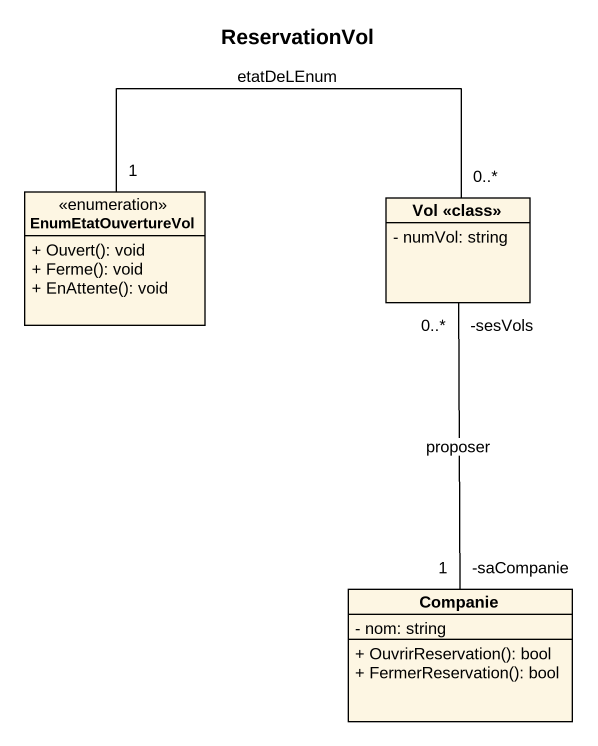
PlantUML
@startuml
title ReservationVol
hide circle
hide empty members
skinparam classAttributeIconSize 0
enum EnumEtatOuvertureVol {
  + Ouvert(): void
  + Ferme(): void
  + EnAttente(): void
}
class "Vol <<class>>" as Vol_class {
  - numVol: string
}
class Companie {
  - nom: string
  + OuvrirReservation(): bool
  + FermerReservation(): bool
}
EnumEtatOuvertureVol "1" -right- "0..*" Vol_class : etatDeLEnum
Vol_class "-sesVols\n0..*" -- "-saCompanie\n1" Companie : proposer
@enduml
